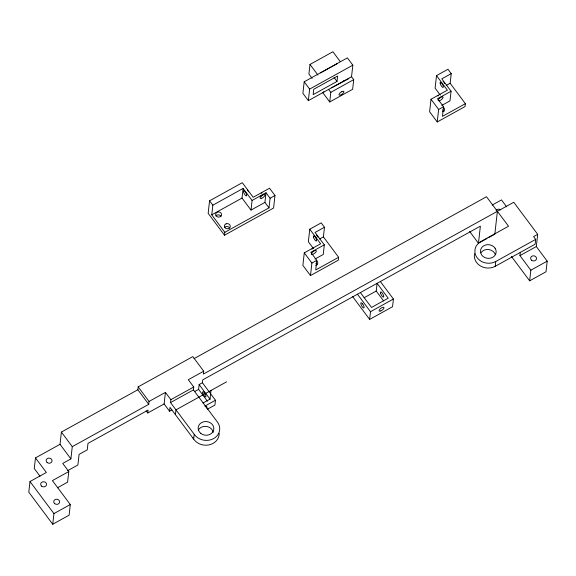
<?xml version="1.0" encoding="UTF-8"?>
<svg xmlns="http://www.w3.org/2000/svg" width="576" height="576" viewBox="0 0 576 576"><rect width="100%" height="100%" fill="white"/><g stroke="black" fill="none" stroke-linecap="round" stroke-linejoin="round"><path stroke-width="0.86" d="M57.463 487.793L67.594 482.184L68.789 471.55L62.719 463.421L70.898 458.892L72.274 446.659L148.73 404.338L149.054 401.443L165.413 392.386L164.117 403.942L147.758 413.006L148.075 410.112L87.991 443.383L87.264 449.834L79.085 454.363L77.89 464.998L67.759 470.606M511.43 256.428L529.646 280.829L546.005 271.771L547.2 261.144L536.321 246.564L537.689 234.331L513.749 202.262L203.378 374.076L203.702 371.189L192.823 356.609L138.168 386.87L137.844 389.758L61.394 432.079L60.019 444.312L35.474 457.906L46.354 472.478L29.995 481.536L28.8 492.17L52.74 524.246L69.106 515.182L70.294 504.554L52.423 480.614L68.789 471.55M35.474 457.906L34.279 468.54L39.982 476.172M52.74 524.246L53.935 513.612L29.995 481.536M171.864 409.954L169.56 411.235L169.992 407.376L193.673 439.099L194.213 434.29L170.532 402.566L170.856 399.672L165.413 392.386M175.435 414.67L175.975 409.853L226.591 381.83M209.57 200.822L208.166 213.336L224.489 235.21L273.578 208.03L274.982 195.509L269.546 188.222L253.181 197.28L242.302 182.7L209.57 200.822L212.839 205.193L211.759 214.826L224.813 232.315L224.489 235.21M194.213 434.29A13.774 11.988 6.4 0 0 213.098 438.854A13.774 11.988 6.4 0 0 217.75 422.496L193.421 389.894L193.745 387.007L188.302 379.714L203.702 371.189M207.403 401.17L198.598 389.369L199.138 384.559L202.406 382.745L202.73 379.858L480.377 226.152L478.462 243.245L487.03 238.493M210.989 390.463L210.017 399.132L199.138 384.559M202.406 382.745L215.467 400.241L214.927 405.058L207.295 409.284M251.006 210.089L252.086 200.462L265.997 192.758L264.917 202.392L251.006 210.089L242.028 198.065L243.108 188.431L212.839 205.193M224.813 232.315L268.999 207.857L270.079 198.23L265.997 192.758M304.193 81.799L302.897 93.355L308.34 100.642L351.54 76.723L352.836 65.167L347.4 57.881L304.193 81.799L309.636 89.086L308.34 100.642M340.294 61.661L332.906 51.754L309.996 64.44L308.916 74.066L312.113 78.358M309.758 229.212L320.638 243.792L304.279 252.85L302.875 265.37L310.486 275.573L338.306 260.172L338.63 257.285L323.395 236.873L324.475 227.246L321.214 222.869L309.758 229.212L308.354 241.733L313.538 248.674M351.54 76.723L353.722 79.646L352.642 89.273L329.731 101.959L330.811 92.326L328.63 89.41M310.486 275.573L311.89 263.052L304.279 252.85M324.475 227.246L315.065 232.452L324.317 244.843L310.817 252.317L316.8 260.338L315.72 269.964L338.63 257.285M337.018 81.425L337.622 76.032L313.762 89.237L313.157 94.63L337.018 81.425L334.051 77.45M324.317 244.843L323.237 254.477L314.986 259.042M380.362 281.527L393.415 299.016L392.551 306.72L369.648 319.399L370.512 311.702L357.451 294.206M383.623 300.953L376.222 291.038L377.086 283.334L388.188 298.202L371.498 307.447L360.396 292.579M436.507 75.607L447.386 90.18L431.021 99.238L429.617 111.758L437.234 121.968L465.055 106.567L465.379 103.68L450.144 83.268L451.224 73.634L447.962 69.264L436.507 75.607L435.103 88.121L440.28 95.069M437.234 121.968L438.638 109.447L431.021 99.238M451.224 73.634L441.814 78.847L451.066 91.238L437.566 98.712L443.549 106.726L442.469 116.359L465.379 103.68M451.066 91.238L449.986 100.865L441.734 105.437M497.39 211.32L494.82 234.18L488.592 237.636M474.595 253.656A13.464 11.722 6.4 0 0 480.283 265.874A13.464 11.722 6.4 0 0 495.223 266.299L495.763 261.49L535.68 239.386L533.599 236.599L537.689 234.331M529.646 280.829L530.834 270.202L519.955 255.622L520.322 252.324M535.68 239.386L535.14 244.202L495.223 266.299M311.846 249.142L312.494 248.753M320.479 72.907L337.5 63.49M309.636 89.086L352.836 65.167M330.811 92.326L353.722 79.646M211.759 214.826L242.028 198.065M446.22 85.435L450.144 83.268M270.079 198.23L274.982 195.509M438.638 109.447L443.549 106.726M319.478 239.047L323.395 236.873M311.89 263.052L316.8 260.338M194.069 358.632L486.504 196.74L508.522 226.231L480.874 241.538A13.464 11.722 6.4 0 0 477.122 257.71A13.464 11.722 6.4 0 0 495.763 261.49M492.149 205.092L501.494 199.915L506.678 206.856M170.856 399.672L193.745 387.007M170.532 402.566L193.421 389.894M194.702 391.529L198.598 389.369M364.082 297.756L376.222 291.038M203.004 403.013L210.182 399.046M370.512 311.702L393.415 299.016M204.775 406.159L215.467 400.241M53.935 513.612L70.294 504.554M519.955 255.622L536.321 246.564M530.834 270.202L547.2 261.144M247.32 190.022L247.687 190.476M469.649 231.437L478.462 243.245M348.595 78.358L348.811 78.646L331.582 87.775M309.996 64.44L317.916 75.046M322.79 92.664L329.731 101.959M352.62 296.597L369.648 319.399M264.917 202.392L268.999 207.857M243.108 188.431L252.086 200.462M164.117 403.942L169.56 411.235M138.168 386.87L149.054 401.443M137.844 389.758L148.73 404.338M146.203 410.926L147.758 413.006M61.394 432.079L72.274 446.659M60.019 444.312L70.898 458.892M219.197 433.332A13.774 11.988 6.4 0 1 208.397 445.01A13.774 11.988 6.4 0 1 192.845 437.688M205.294 406.822A2.952 1.123 -36.7 0 1 206.546 408.11M480.946 252.756A7.87 6.854 6.4 0 1 493.294 251.59L494.554 253.037A7.87 6.854 6.4 0 1 495.353 254.714M198.396 429.97A7.87 6.854 6.4 0 1 206.654 426.456A7.87 6.854 6.4 0 1 213.214 432.389M496.116 210.514A2.952 2.57 6.4 0 1 500.702 209.851M323.921 91.822A2.952 0.922 61 0 1 323.431 91.915M343.98 80.474A2.952 0.922 61 0 1 343.678 80.906M315.828 263.506A2.952 2.57 6.4 0 1 316.973 264.42M316.786 261.014A2.952 2.57 6.4 0 1 315.778 265.356M313.114 248.465A2.952 1.123 -36.7 0 1 313.682 248.299M316.073 237.456A2.952 0.922 61 0 1 315.756 236.772M316.354 234.95A2.952 0.922 61 0 1 316.764 235.332M317.189 235.85A2.952 0.922 61 0 1 317.981 237.139M311.969 254.412A2.952 1.123 -36.7 0 0 316.037 251.798A2.952 1.123 -36.7 0 0 314.122 250.942L313.481 251.33A2.952 1.123 -36.7 0 0 311.63 254.311M224.611 227.527A2.952 2.57 6.4 0 1 225.137 227.052L225.792 226.714A2.952 2.57 6.4 0 1 229.694 228.089M215.827 215.971A2.952 2.57 6.4 0 1 220.932 216.31M263.189 194.22A2.952 1.123 -36.7 0 1 260.352 196.423M261.31 193.234A2.952 1.123 -36.7 0 1 261.936 192.931M248.155 191.174A2.952 0.922 61 0 1 248.53 191.851M443.102 81.346A2.952 0.922 61 0 1 444.73 83.527M443.534 107.402A2.952 2.57 6.4 0 1 442.526 111.744M442.57 109.901A2.952 2.57 6.4 0 1 444.06 111.427M438.718 100.8A2.952 1.123 -36.7 0 0 442.786 98.186A2.952 1.123 -36.7 0 0 440.87 97.33L440.23 97.718A2.952 1.123 -36.7 0 0 438.192 100.469M437.983 95.998A2.952 1.123 -36.7 0 1 438.595 95.537M341.69 91.728L341.042 92.117A2.952 1.123 -36.7 0 0 338.998 94.709A2.952 1.123 -36.7 0 0 341.222 94.687L341.863 94.298A2.952 1.123 -36.7 0 0 343.915 91.706A2.952 1.123 -36.7 0 0 341.69 91.728M220.622 216.49L219.989 216.857A2.952 2.57 6.4 0 1 215.69 214.56A2.952 2.57 6.4 0 1 219.766 212.191A2.952 2.57 6.4 0 1 220.622 216.49M226.116 223.826L225.461 224.165A2.952 2.57 6.4 0 0 226.08 228.485A2.952 2.57 6.4 0 0 230.292 226.296A2.952 2.57 6.4 0 0 226.116 223.826M495.094 248.22L493.834 246.773A7.87 6.854 6.4 0 0 483.487 245.966A7.87 6.854 6.4 0 0 481.536 254.801L482.796 256.248A7.87 6.854 6.4 0 0 493.142 257.054A7.87 6.854 6.4 0 0 495.094 248.22M362.671 303.97L362.246 303.437A2.952 0.922 61 0 0 360.821 303.314A2.952 0.922 61 0 0 362.246 306.727L362.678 307.253A2.952 0.922 61 0 0 364.097 307.375A2.952 0.922 61 0 0 362.671 303.97M245.29 191.909L244.865 191.376A2.952 0.922 61 0 0 243.684 192.442A2.952 0.922 61 0 0 246.449 195.883A2.952 0.922 61 0 0 245.29 191.909M202.817 393.084A2.952 0.922 61 0 0 205.639 396.871A2.952 0.922 61 0 0 204.473 392.81A2.952 0.922 61 0 0 202.817 393.084M380.599 293.306A2.952 0.922 61 0 0 383.429 297.094A2.952 0.922 61 0 0 382.255 293.033A2.952 0.922 61 0 0 380.599 293.306M531.626 260.258A2.952 2.57 6.4 0 0 536.465 258.97A2.952 2.57 6.4 0 0 532.634 255.917A2.952 2.57 6.4 0 0 531.626 260.258M380.736 310.954A2.952 1.123 -36.7 0 0 383.947 307.526A2.952 1.123 -36.7 0 0 379.908 309.146A2.952 1.123 -36.7 0 0 380.736 310.954M200.786 433.397A7.87 6.854 6.4 0 0 213.689 429.948A7.87 6.854 6.4 0 0 203.472 421.819A7.87 6.854 6.4 0 0 200.786 433.397M47.174 462.564A2.952 2.57 6.4 0 0 51.991 461.218A2.952 2.57 6.4 0 0 48.118 458.208A2.952 2.57 6.4 0 0 47.174 462.564M41.666 486.18A2.952 2.57 6.4 0 0 46.505 484.884A2.952 2.57 6.4 0 0 42.674 481.838A2.952 2.57 6.4 0 0 41.666 486.18M54.727 503.669A2.952 2.57 6.4 0 0 59.566 502.38A2.952 2.57 6.4 0 0 55.728 499.327A2.952 2.57 6.4 0 0 54.727 503.669M313.488 237.254A2.952 0.922 61 0 0 316.318 241.042A2.952 0.922 61 0 0 315.144 236.981A2.952 0.922 61 0 0 313.488 237.254M261.713 198.245A2.952 1.123 -36.7 0 0 264.917 194.81A2.952 1.123 -36.7 0 0 260.885 196.438A2.952 1.123 -36.7 0 0 261.713 198.245M440.237 83.65A2.952 0.922 61 0 0 443.059 87.437A2.952 0.922 61 0 0 441.893 83.376A2.952 0.922 61 0 0 440.237 83.65"/></g></svg>
